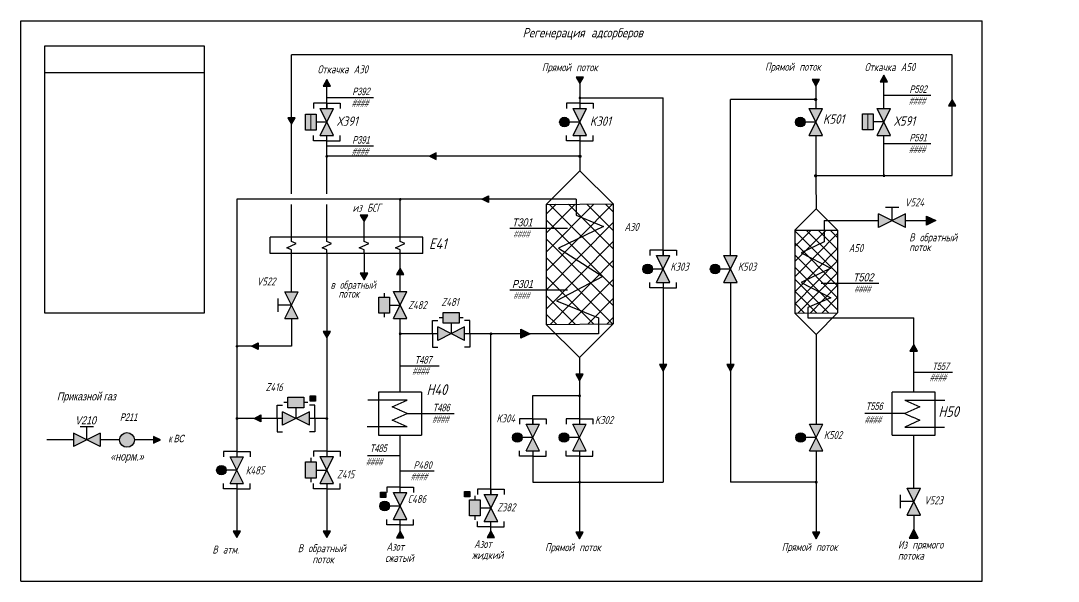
# Model space of a CAD drawing. Header units: millimetres. Extents: x 2381 to 4712, y 775 to 1681.
# Drawn here: x 3038.1 to 3427.2, y 1189.9 to 1399.9 of the extents above; entities that cross this region are included whole.
import ezdxf

# ---------------------------------------------------------------- set-up
doc = ezdxf.new("R2010")
doc.units = ezdxf.units.MM
for name, color, linetype in [('razm', 3, 'Continuous'), ('shtrih', 3, 'Continuous'), ('TONKIE', 5, 'Continuous')]:
    doc.layers.add(name, color=color, linetype=linetype)
doc.layers.add('неосн технол гел лин и арм', color=2, linetype='Continuous', lineweight=25)
doc.layers.add('температура', color=232, linetype='Continuous', lineweight=25)
doc.styles.add('razmer', font='txt.shx', dxfattribs={"width": 0.8, "oblique": 15})
doc.styles.get("Standard").update_dxf_attribs({"font": 'arial.ttf'})

msp = doc.modelspace()

# ---------------------------------------------------------------- hatches: boundary and pattern name
h = msp.add_hatch(color=253)
h.dxf.hatch_style = 1
h.paths.add_polyline_path([(3152.89, 1377.81), (3151.49, 1375.39), (3154.28, 1375.39)])
h = msp.add_hatch(color=253)
h.dxf.hatch_style = 1
h.paths.add_polyline_path([(3361.81, 1379.43), (3360.41, 1377.01), (3363.2, 1377.01)])
h = msp.add_hatch(color=256)
h.dxf.hatch_style = 1
h.paths.add_polyline_path([(3387.37, 1370.37), (3385.98, 1367.95), (3388.77, 1367.95)])
h = msp.add_hatch(color=256)
h.dxf.hatch_style = 1
h.paths.add_polyline_path([(3250.33, 1366.95), (3245.29, 1366.95), (3247.81, 1361.91)])
h.paths.add_polyline_path([(3245.29, 1356.87), (3250.33, 1356.87), (3247.81, 1361.91)])
h = msp.add_hatch(color=256)
h.dxf.hatch_style = 1
h.paths.add_polyline_path([(3338.76, 1366.95), (3333.72, 1366.95), (3336.24, 1361.91)])
h.paths.add_polyline_path([(3333.72, 1356.87), (3338.76, 1356.87), (3336.24, 1361.91)])
h = msp.add_hatch(color=256)
h.dxf.hatch_style = 1
h.paths.add_polyline_path([(3359.29, 1367), (3361.81, 1361.96), (3364.33, 1367)])
h.paths.add_polyline_path([(3359.29, 1356.92), (3364.33, 1356.92), (3361.81, 1361.96)])
h = msp.add_hatch(color=256)
h.dxf.hatch_style = 1
h.paths.add_polyline_path([(3139.67, 1361.1), (3141.06, 1363.52), (3138.27, 1363.52)])
h = msp.add_hatch(color=255)
h.dxf.hatch_style = 1
h.paths.add_polyline_path([(3355.81, 1364.96), (3353.81, 1364.96), (3353.81, 1360.96), (3353.81, 1358.96), (3355.81, 1358.96)])
h.paths.add_polyline_path([(3357.81, 1364.96), (3355.81, 1364.96), (3355.81, 1358.96), (3357.81, 1358.96)])
h.paths.add_polyline_path([(3146.89, 1364.91), (3144.89, 1364.91), (3144.89, 1360.91), (3144.89, 1358.91), (3146.89, 1358.91)])
h.paths.add_polyline_path([(3148.89, 1364.91), (3146.89, 1364.91), (3146.89, 1358.91), (3148.89, 1358.91)])
h = msp.add_hatch(color=255)
h.dxf.hatch_style = 1
h.paths.add_polyline_path([(3243.81, 1361.91, 1), (3240.2, 1361.91, 1)])
h = msp.add_hatch(color=255)
h.dxf.hatch_style = 1
h.paths.add_polyline_path([(3332.24, 1361.91, 1), (3328.63, 1361.91, 1)])
h = msp.add_hatch(color=256)
h.dxf.hatch_style = 1
h.paths.add_polyline_path([(3193.96, 1347.88), (3193.96, 1350.44), (3191.44, 1349.15)])
h = msp.add_hatch(color=256)
edge = h.paths.add_edge_path()
edge.add_arc((3152.91, 1349.09), 0.55, 0, 360)
h = msp.add_hatch(color=255)
h.dxf.hatch_style = 1
h.paths.add_polyline_path([(3637.27, 1335.53), (3631.27, 1335.53), (3631.27, 1331.53), (3635.27, 1331.53), (3637.27, 1331.53)])
h.paths.add_polyline_path([(3559.73, 1303.79), (3553.73, 1303.79), (3553.73, 1299.79), (3557.73, 1299.79), (3559.73, 1299.79)])
h.paths.add_polyline_path([(3202.51, 1290.62), (3196.51, 1290.62), (3196.51, 1286.62), (3200.51, 1286.62), (3202.51, 1286.62)])
h = msp.add_hatch(color=6)
h.dxf.hatch_style = 1
h.paths.add_polyline_path([(3166.85, 1324.61), (3168.25, 1327.02), (3165.45, 1327.02)])
h = msp.add_hatch(color=6)
h.dxf.hatch_style = 1
h.paths.add_polyline_path([(3377.79, 1326.71), (3377.79, 1323.26), (3381.24, 1324.99)])
h = msp.add_hatch(color=256)
h.dxf.hatch_style = 1
h.paths.add_polyline_path([(3304.3, 1306.85), (3306.82, 1311.89), (3301.78, 1311.89)])
h.paths.add_polyline_path([(3306.82, 1301.81), (3304.3, 1306.85), (3301.78, 1301.81)])
h = msp.add_hatch(color=255)
h.dxf.hatch_style = 1
h.paths.add_polyline_path([(3275, 1306.85, 1), (3271.4, 1306.85, 1)])
h = msp.add_hatch(color=255)
h.dxf.hatch_style = 1
h.paths.add_polyline_path([(3300.3, 1306.85, 1), (3296.7, 1306.85, 1)])
h = msp.add_hatch(color=6)
h.dxf.hatch_style = 1
h.paths.add_polyline_path([(3166.85, 1302.86), (3168.25, 1305.28), (3165.45, 1305.28)])
h = msp.add_hatch(color=256)
h.dxf.hatch_style = 1
h.paths.add_polyline_path([(3142.2, 1298.35), (3137.16, 1298.35), (3139.68, 1293.31)])
h.paths.add_polyline_path([(3139.68, 1293.31), (3137.16, 1288.27), (3142.2, 1288.27)])
h = msp.add_hatch(color=255)
h.dxf.hatch_style = 1
h.paths.add_polyline_path([(3176.39, 1296.34), (3172.39, 1296.34), (3172.39, 1290.34), (3176.39, 1290.34), (3176.39, 1294.34)])
h = msp.add_hatch(color=256)
h.dxf.hatch_style = 1
h.paths.add_polyline_path([(3177.87, 1298.38), (3180.39, 1293.34), (3182.91, 1298.38)])
h.paths.add_polyline_path([(3180.39, 1293.34), (3177.87, 1288.3), (3182.91, 1288.3)])
h = msp.add_hatch(color=256)
h.dxf.hatch_style = 1
h.paths.add_polyline_path([(3154.28, 1283.48), (3151.49, 1283.48), (3152.89, 1281.06)])
h = msp.add_hatch(color=1)
edge = h.paths.add_edge_path()
edge.add_arc((3119.21, 1277.88), 0.55, 0, 360)
h = msp.add_hatch(color=256)
h.dxf.hatch_style = 1
h.paths.add_polyline_path([(3127.12, 1279.21), (3124.6, 1277.94), (3127.12, 1276.66)])
h = msp.add_hatch(color=255)
h.dxf.hatch_style = 1
h.paths.add_polyline_path([(3144.34, 1258.88), (3138.34, 1258.88), (3138.34, 1254.88), (3142.34, 1254.88), (3144.34, 1254.88)])
h = msp.add_hatch(color=3)
h.dxf.hatch_style = 1
h.paths.add_polyline_path([(3146.69, 1259.31), (3146.69, 1257.31), (3148.69, 1257.31), (3148.69, 1259.31)])
h = msp.add_hatch(color=256)
h.dxf.hatch_style = 1
h.paths.add_polyline_path([(3136.3, 1248.36), (3141.34, 1250.88), (3136.3, 1253.4)])
h.paths.add_polyline_path([(3141.34, 1250.88), (3146.38, 1248.36), (3146.38, 1253.4)])
h = msp.add_hatch(color=1)
edge = h.paths.add_edge_path()
edge.add_arc((3119.21, 1250.82), 0.55, 0, 360)
h = msp.add_hatch(color=256)
h.dxf.hatch_style = 1
h.paths.add_polyline_path([(3128.19, 1252.16), (3125.67, 1250.88), (3128.19, 1249.6)])
h = msp.add_hatch(color=256)
edge = h.paths.add_edge_path()
edge.add_arc((3152.91, 1250.82), 0.55, 0, 360)
h = msp.add_hatch(color=7)
h.dxf.hatch_style = 1
h.paths.add_polyline_path([(3057.89, 1245.35), (3057.89, 1240.31), (3062.93, 1242.83)])
h.paths.add_polyline_path([(3067.97, 1240.31), (3067.97, 1245.35), (3062.93, 1242.83)])
h = msp.add_hatch(color=3)
h.dxf.hatch_style = 1
h.paths.add_polyline_path([(3075.21, 1242.83, 1), (3080.74, 1242.83, 1)])
h = msp.add_hatch(color=255)
h.dxf.hatch_style = 1
h.paths.add_polyline_path([(3226.13, 1243.74, 1), (3222.52, 1243.74, 1)])
h = msp.add_hatch(color=256)
h.dxf.hatch_style = 1
h.paths.add_polyline_path([(3230.13, 1243.74), (3232.65, 1248.78), (3227.61, 1248.78)])
h.paths.add_polyline_path([(3232.65, 1238.7), (3230.13, 1243.74), (3227.61, 1238.7)])
h = msp.add_hatch(color=255)
h.dxf.hatch_style = 1
h.paths.add_polyline_path([(3243.66, 1243.74, 1), (3240.05, 1243.74, 1)])
h = msp.add_hatch(color=256)
h.dxf.hatch_style = 1
h.paths.add_polyline_path([(3250.18, 1248.78), (3245.14, 1248.78), (3247.66, 1243.74)])
h.paths.add_polyline_path([(3245.14, 1238.7), (3250.18, 1238.7), (3247.66, 1243.74)])
h = msp.add_hatch(color=255)
h.dxf.hatch_style = 1
h.paths.add_polyline_path([(3332.39, 1243.74, 1), (3328.78, 1243.74, 1)])
h = msp.add_hatch(color=256)
h.dxf.hatch_style = 1
h.paths.add_polyline_path([(3338.91, 1248.78), (3333.87, 1248.78), (3336.39, 1243.74)])
h.paths.add_polyline_path([(3333.87, 1238.7), (3338.91, 1238.7), (3336.39, 1243.74)])
h = msp.add_hatch(color=7)
h.dxf.hatch_style = 1
h.paths.add_polyline_path([(3087.97, 1244.11), (3087.97, 1241.55), (3090.49, 1242.83)])
h = msp.add_hatch(color=255)
h.dxf.hatch_style = 1
h.paths.add_polyline_path([(3115.19, 1231.49, 1), (3111.58, 1231.49, 1)])
h = msp.add_hatch(color=255)
h.dxf.hatch_style = 1
h.paths.add_polyline_path([(3148.89, 1234.55), (3144.89, 1234.55), (3144.89, 1228.55), (3148.89, 1228.55), (3148.89, 1232.55)])
h = msp.add_hatch(color=256)
h.dxf.hatch_style = 1
h.paths.add_polyline_path([(3150.37, 1236.59), (3152.89, 1231.55), (3155.41, 1236.59)])
h.paths.add_polyline_path([(3155.41, 1226.51), (3152.89, 1231.55), (3150.37, 1226.51)])
h = msp.add_hatch(color=3)
h.dxf.hatch_style = 1
h.paths.add_polyline_path([(3173.08, 1223.25), (3173.08, 1221.25), (3175.08, 1221.25), (3175.08, 1223.25)])
h = msp.add_hatch(color=256)
h.dxf.hatch_style = 1
h.paths.add_polyline_path([(3206.54, 1223.53), (3204.54, 1223.53), (3204.54, 1221.53), (3206.54, 1221.53)])
h = msp.add_hatch(color=256)
h.dxf.hatch_style = 1
h.paths.add_polyline_path([(3211.93, 1222.37), (3214.45, 1217.33), (3216.97, 1222.37)])
h.paths.add_polyline_path([(3216.97, 1212.29), (3214.45, 1217.33), (3211.93, 1212.29)])
h = msp.add_hatch(color=255)
h.dxf.hatch_style = 1
h.paths.add_polyline_path([(3176.39, 1218.04, 1), (3172.79, 1218.04, 1)])
h = msp.add_hatch(color=256)
h.dxf.hatch_style = 1
h.paths.add_polyline_path([(3180.39, 1218.04), (3177.87, 1213), (3182.91, 1213)])
h = msp.add_hatch(color=255)
h.dxf.hatch_style = 1
h.paths.add_polyline_path([(3210.45, 1220.33), (3206.45, 1220.33), (3206.45, 1214.33), (3210.45, 1214.33), (3210.45, 1218.33)])
h = msp.add_hatch(color=256)
h.dxf.hatch_style = 1
h.paths.add_polyline_path([(3119.19, 1206.2), (3120.58, 1208.62), (3117.79, 1208.62)])
h = msp.add_hatch(color=6)
h.dxf.hatch_style = 1
h.paths.add_polyline_path([(3152.89, 1206.2), (3154.28, 1208.62), (3151.49, 1208.62)])
at = {"layer": 'shtrih'}
h = msp.add_hatch(color=256, dxfattribs=at)
h.dxf.hatch_style = 1
h.paths.add_polyline_path([(3155.41, 1366.95), (3150.37, 1366.95), (3152.89, 1361.91)])
h.paths.add_polyline_path([(3152.89, 1361.91), (3150.37, 1356.87), (3155.41, 1356.87)])
h = msp.add_hatch(color=256, dxfattribs=at)
h.dxf.hatch_style = 1
h.paths.add_polyline_path([(3281.52, 1311.89), (3276.48, 1311.89), (3279, 1306.85)])
h.paths.add_polyline_path([(3279, 1306.85), (3276.48, 1301.81), (3281.52, 1301.81)])
h = msp.add_hatch(color=256, dxfattribs=at)
h.dxf.hatch_style = 1
h.paths.add_polyline_path([(3194.47, 1285.14), (3194.47, 1280.1), (3199.51, 1282.62)])
h.paths.add_polyline_path([(3199.51, 1282.62), (3204.55, 1280.1), (3204.55, 1285.14)])
h = msp.add_hatch(color=256, dxfattribs=at)
h.dxf.hatch_style = 1
h.paths.add_polyline_path([(3121.71, 1236.53), (3116.67, 1236.53), (3119.19, 1231.49)])
h.paths.add_polyline_path([(3121.71, 1226.45), (3119.19, 1231.49), (3116.67, 1226.45)])
h = msp.add_hatch(color=256, dxfattribs=at)
h.dxf.hatch_style = 1
h.paths.add_polyline_path([(3177.87, 1223.08), (3180.39, 1218.04), (3182.91, 1223.08)])
at = {"layer": 'TONKIE'}
h = msp.add_hatch(color=256, dxfattribs=at)
h.dxf.hatch_style = 1
h.paths.add_polyline_path([(3247.81, 1376.32), (3249.2, 1378.74), (3246.41, 1378.74)])
h = msp.add_hatch(color=256, dxfattribs=at)
h.dxf.hatch_style = 1
h.paths.add_polyline_path([(3336.24, 1375.43), (3337.64, 1377.85), (3334.84, 1377.85)])
h = msp.add_hatch(color=256, dxfattribs=at)
edge = h.paths.add_edge_path()
edge.add_arc((3247.83, 1370.95), 0.55, 0, 360)
h = msp.add_hatch(color=256, dxfattribs=at)
edge = h.paths.add_edge_path()
edge.add_arc((3336.21, 1370.37), 0.659, -180, 180)
h = msp.add_hatch(color=256, dxfattribs=at)
edge = h.paths.add_edge_path()
edge.add_arc((3247.84, 1349.08), 0.659, 0, 360)
h = msp.add_hatch(color=256, dxfattribs=at)
edge = h.paths.add_edge_path()
edge.add_arc((3336.21, 1341.79), 0.659, 180, 540, ccw=False)
h = msp.add_hatch(color=7, dxfattribs=at)
edge = h.paths.add_edge_path()
edge.add_arc((3361.83, 1341.81), 0.55, 0, 360)
h = msp.add_hatch(color=256, dxfattribs=at)
h.dxf.hatch_style = 1
h.paths.add_polyline_path([(3280.4, 1271.02), (3277.6, 1271.02), (3279, 1268.6)])
h = msp.add_hatch(color=256, dxfattribs=at)
h.dxf.hatch_style = 1
h.paths.add_polyline_path([(3305.7, 1271.02), (3302.91, 1271.02), (3304.3, 1268.6)])
h = msp.add_hatch(color=256, dxfattribs=at)
h.dxf.hatch_style = 1
h.paths.add_polyline_path([(3249.06, 1267.44), (3246.26, 1267.44), (3247.66, 1265.02)])
h = msp.add_hatch(color=256, dxfattribs=at)
edge = h.paths.add_edge_path()
edge.add_arc((3247.68, 1259.34), 0.55, 0, 360)
h = msp.add_hatch(color=256, dxfattribs=at)
edge = h.paths.add_edge_path()
edge.add_arc((3247.68, 1226.98), 0.55, 0, 360)
h = msp.add_hatch(color=256, dxfattribs=at)
edge = h.paths.add_edge_path()
edge.add_arc((3336.41, 1226.98), 0.55, 0, 360)
h = msp.add_hatch(color=256, dxfattribs=at)
h.dxf.hatch_style = 1
h.paths.add_polyline_path([(3375.5, 1224.76), (3370.46, 1224.76), (3372.98, 1219.72)])
h.paths.add_polyline_path([(3370.46, 1214.68), (3375.5, 1214.68), (3372.98, 1219.72)])
h = msp.add_hatch(color=256, dxfattribs=at)
h.dxf.hatch_style = 1
h.paths.add_polyline_path([(3249.06, 1208.21), (3246.26, 1208.21), (3247.66, 1205.79)])
h = msp.add_hatch(color=256, dxfattribs=at)
h.dxf.hatch_style = 1
h.paths.add_polyline_path([(3336.39, 1205.79), (3337.78, 1208.21), (3334.99, 1208.21)])
h = msp.add_hatch(color=256, dxfattribs=at)
h.dxf.hatch_style = 1
h.paths.add_polyline_path([(3372.98, 1209.44), (3371.25, 1205.99), (3374.7, 1205.99)])
at = {"layer": 'неосн технол гел лин и арм'}
h = msp.add_hatch(color=256, dxfattribs=at)
h.dxf.hatch_style = 1
h.paths.add_polyline_path([(3181.79, 1206.16), (3180.39, 1208.58), (3179, 1206.16)])
h = msp.add_hatch(color=256, dxfattribs=at)
h.dxf.hatch_style = 1
h.paths.add_polyline_path([(3214.45, 1208.73), (3213.05, 1206.31), (3215.84, 1206.31)])
at = {"layer": 'температура'}
h = msp.add_hatch(color=1, dxfattribs=at)
edge = h.paths.add_edge_path()
edge.add_arc((3180.42, 1332.96), 0.55, 0, 360)
h = msp.add_hatch(color=1, dxfattribs=at)
h.dxf.hatch_style = 1
h.paths.add_polyline_path([(3213.49, 1334.3), (3210.97, 1333.03), (3213.49, 1331.75)])
h = msp.add_hatch(color=1, dxfattribs=at)
h.dxf.hatch_style = 1
h.paths.add_polyline_path([(3369.91, 1327.51), (3364.87, 1324.99), (3369.91, 1322.47)])
h.paths.add_polyline_path([(3364.87, 1324.99), (3359.83, 1327.51), (3359.83, 1322.47)])
h = msp.add_hatch(color=1, dxfattribs=at)
h.dxf.hatch_style = 1
h.paths.add_polyline_path([(3180.39, 1307.18), (3179, 1304.76), (3181.79, 1304.76)])
h = msp.add_hatch(color=1, dxfattribs=at)
h.dxf.hatch_style = 1
h.paths.add_polyline_path([(3225.66, 1284.35), (3225.66, 1280.9), (3229.11, 1282.62)])
h = msp.add_hatch(color=1, dxfattribs=at)
edge = h.paths.add_edge_path()
edge.add_arc((3180.42, 1282.56), 0.55, 0, 360)
h = msp.add_hatch(color=1, dxfattribs=at)
edge = h.paths.add_edge_path()
edge.add_arc((3214.47, 1282.56), 0.55, 0, 360)
h = msp.add_hatch(color=1, dxfattribs=at)
h.dxf.hatch_style = 1
h.paths.add_polyline_path([(3372.98, 1278.53), (3371.58, 1276.11), (3374.38, 1276.11)])

# ---------------------------------------------------------------- linework, layer by layer
for p, q in [((3038.13, 1399.87), (3398.64, 1399.87)), ((3038.13, 1189.87), (3038.13, 1399.87)), ((3398.64, 1189.87), (3398.64, 1399.87)), ((3107.05, 1390.39), (3047.05, 1390.39)), ((3047.05, 1390.39), (3047.05, 1290.39)), ((3107.05, 1290.39), (3107.05, 1390.39)), ((3139.67, 1335.03), (3139.66, 1387.16)), ((3387.37, 1387.16), (3139.66, 1387.16)), ((3387.37, 1370.37), (3387.37, 1387.16)), ((3107.05, 1380.39), (3047.05, 1380.39)), ((3152.89, 1368.95), (3147.89, 1368.95)), ((3147.89, 1368.95), (3147.89, 1366.95)), ((3150.37, 1356.87), (3155.41, 1366.95)), ((3150.37, 1366.95), (3155.41, 1366.95)), ((3155.41, 1356.87), (3150.37, 1366.95)), ((3152.89, 1368.95), (3157.89, 1368.95)), ((3152.89, 1368.95), (3152.89, 1366.95)), ((3157.89, 1368.95), (3157.89, 1366.95)), ((3247.81, 1368.95), (3242.81, 1368.95)), ((3242.81, 1368.95), (3242.81, 1366.95)), ((3245.29, 1356.87), (3250.33, 1366.95)), ((3245.29, 1366.95), (3250.33, 1366.95)), ((3250.33, 1356.87), (3245.29, 1366.95)), ((3247.81, 1368.95), (3252.81, 1368.95)), ((3247.81, 1368.95), (3247.81, 1366.95)), ((3252.81, 1368.95), (3252.81, 1366.95)), ((3338.76, 1356.87), (3333.72, 1366.95)), ((3333.72, 1356.87), (3338.76, 1366.95)), ((3333.72, 1366.95), (3338.76, 1366.95)), ((3359.29, 1356.92), (3364.33, 1367)), ((3359.29, 1367), (3364.33, 1367)), ((3364.33, 1356.92), (3359.29, 1367)), ((3387.37, 1341.87), (3387.37, 1367.95)), ((3144.89, 1364.91), (3148.89, 1364.91)), ((3144.89, 1360.91), (3144.89, 1364.91)), ((3148.89, 1364.91), (3148.89, 1358.91)), ((3152.89, 1361.91), (3148.89, 1361.91)), ((3247.81, 1361.91), (3243.81, 1361.91)), ((3336.24, 1361.91), (3332.24, 1361.91)), ((3353.81, 1364.96), (3357.81, 1364.96)), ((3353.81, 1360.96), (3353.81, 1364.96)), ((3357.81, 1364.96), (3357.81, 1358.96)), ((3361.81, 1361.96), (3357.81, 1361.96)), ((3144.89, 1358.91), (3144.89, 1360.91)), ((3148.89, 1358.91), (3144.89, 1358.91)), ((3353.81, 1358.96), (3353.81, 1360.96)), ((3357.81, 1358.96), (3353.81, 1358.96)), ((3147.89, 1354.87), (3147.89, 1356.87)), ((3152.89, 1354.87), (3147.89, 1354.87)), ((3150.37, 1356.87), (3155.41, 1356.87)), ((3152.89, 1349.15), (3152.89, 1356.87)), ((3152.89, 1354.87), (3157.89, 1354.87)), ((3157.89, 1354.87), (3157.89, 1356.87)), ((3242.81, 1354.87), (3242.81, 1356.87)), ((3247.81, 1354.87), (3242.81, 1354.87)), ((3245.29, 1356.87), (3250.33, 1356.87)), ((3247.81, 1354.87), (3252.81, 1354.87)), ((3252.81, 1354.87), (3252.81, 1356.87)), ((3333.72, 1356.87), (3338.76, 1356.87)), ((3359.29, 1356.92), (3364.33, 1356.92)), ((3193.96, 1350.44), (3191.44, 1349.15)), ((3193.96, 1347.88), (3193.96, 1350.44)), ((3247.81, 1349.15), (3152.89, 1349.15)), ((3152.89, 1335.03), (3152.89, 1349.15)), ((3191.44, 1349.15), (3193.96, 1347.88)), ((3235.2, 1331.08), (3247.81, 1343.69)), ((3260.26, 1331.23), (3247.81, 1343.69)), ((3361.81, 1341.87), (3387.37, 1341.87)), ((3139.68, 1318.78), (3139.67, 1331.03)), ((3152.89, 1318.78), (3152.89, 1331.03)), ((3235.2, 1306.03), (3260.11, 1331.23)), ((3235.2, 1331.08), (3260.26, 1331.23)), ((3235.2, 1313.14), (3253.04, 1331.19)), ((3235.2, 1320.26), (3245.97, 1331.15)), ((3235.2, 1327.37), (3238.9, 1331.1)), ((3235.2, 1331.08), (3235.2, 1286.12)), ((3236.46, 1331.09), (3260.26, 1307.29)), ((3243.49, 1331.13), (3260.26, 1314.36)), ((3250.43, 1331.17), (3260.26, 1321.34)), ((3257.38, 1331.21), (3260.26, 1328.33)), ((3260.26, 1331.23), (3260.26, 1286.27)), ((3328.42, 1321.46), (3336.39, 1329.43)), ((3336.39, 1329.43), (3344.45, 1321.46)), ((3235.2, 1325.28), (3260.26, 1300.22)), ((3235.2, 1298.92), (3260.26, 1324.27)), ((3221.5, 1322.13), (3243.11, 1322.13)), ((3328.42, 1321.46), (3328.42, 1290.33)), ((3328.42, 1321.46), (3344.45, 1321.46)), ((3328.42, 1315.33), (3334.47, 1321.46)), ((3328.42, 1309.64), (3340.09, 1321.46)), ((3328.42, 1321.16), (3344.45, 1305.12)), ((3328.42, 1303.95), (3344.45, 1320.18)), ((3332.64, 1321.46), (3344.45, 1309.64)), ((3337.16, 1321.46), (3344.45, 1314.17)), ((3341.69, 1321.46), (3344.45, 1318.7)), ((3344.45, 1321.46), (3344.45, 1290.42)), ((3188.89, 1318.78), (3131.7, 1318.78)), ((3131.7, 1312.62), (3131.7, 1318.78)), ((3137.92, 1314.83), (3141.47, 1316.4)), ((3139.68, 1317.19), (3139.68, 1318.78)), ((3141.47, 1316.4), (3139.68, 1317.19)), ((3151.13, 1314.83), (3154.67, 1316.4)), ((3152.89, 1317.19), (3152.89, 1318.78)), ((3154.67, 1316.4), (3152.89, 1317.19)), ((3188.89, 1312.62), (3188.89, 1318.78)), ((3235.2, 1318.21), (3260.26, 1293.15)), ((3235.2, 1318.21), (3260.26, 1293.15)), ((3235.2, 1291.8), (3260.26, 1317.16)), ((3328.42, 1316.63), (3344.45, 1300.59)), ((3188.89, 1312.62), (3131.7, 1312.62)), ((3139.68, 1314.06), (3137.92, 1314.83)), ((3139.68, 1312.62), (3139.68, 1314.06)), ((3139.68, 1298.35), (3139.68, 1312.62)), ((3152.89, 1314.06), (3151.13, 1314.83)), ((3152.89, 1312.62), (3152.89, 1314.06)), ((3152.89, 1312.62), (3152.89, 1236.59)), ((3235.2, 1311.14), (3260.07, 1286.27)), ((3279, 1313.89), (3274, 1313.89)), ((3274, 1313.89), (3274, 1311.89)), ((3276.48, 1311.89), (3281.52, 1311.89)), ((3281.52, 1301.81), (3276.48, 1311.89)), ((3276.48, 1301.81), (3281.52, 1311.89)), ((3279, 1313.89), (3284, 1313.89)), ((3279, 1313.89), (3279, 1311.89)), ((3284, 1313.89), (3284, 1311.89)), ((3306.82, 1301.81), (3301.78, 1311.89)), ((3301.78, 1301.81), (3306.82, 1311.89)), ((3301.78, 1311.89), (3306.82, 1311.89)), ((3328.42, 1298.26), (3344.45, 1314.49)), ((3328.42, 1312.11), (3344.45, 1296.07)), ((3236.62, 1286.13), (3260.26, 1310.05)), ((3328.42, 1293.71), (3344.45, 1309.94)), ((3328.42, 1307.58), (3344.37, 1291.62)), ((3235.2, 1304.06), (3253.04, 1286.22)), ((3279, 1306.85), (3275, 1306.85)), ((3304.3, 1306.85), (3300.3, 1306.85)), ((3329.58, 1290.34), (3344.45, 1305.39)), ((3243.69, 1286.17), (3260.26, 1302.93)), ((3274, 1299.81), (3274, 1301.81)), ((3279, 1299.81), (3274, 1299.81)), ((3276.48, 1301.81), (3281.52, 1301.81)), ((3279, 1299.81), (3284, 1299.81)), ((3284, 1299.81), (3284, 1301.81)), ((3301.78, 1301.81), (3306.82, 1301.81)), ((3328.42, 1303.06), (3341.07, 1290.4)), ((3334.1, 1290.36), (3344.45, 1300.83)), ((3338.32, 1301.56), (3359.93, 1301.56)), ((3134.68, 1290.81), (3134.68, 1295.81)), ((3142.2, 1288.27), (3137.16, 1298.35)), ((3137.16, 1288.27), (3142.2, 1298.35)), ((3137.16, 1298.35), (3142.2, 1298.35)), ((3172.39, 1290.34), (3172.39, 1296.34)), ((3172.39, 1296.34), (3176.39, 1296.34)), ((3176.39, 1296.34), (3176.39, 1294.34)), ((3177.87, 1288.3), (3182.91, 1298.38)), ((3182.91, 1288.3), (3177.87, 1298.38)), ((3177.87, 1298.38), (3182.91, 1298.38)), ((3221.5, 1299.04), (3243.11, 1299.04)), ((3235.2, 1296.99), (3246.01, 1286.18)), ((3250.76, 1286.21), (3260.26, 1295.82)), ((3328.42, 1298.53), (3336.57, 1290.38)), ((3338.63, 1290.39), (3344.45, 1296.28)), ((3139.68, 1293.31), (3134.68, 1293.31)), ((3176.39, 1294.34), (3176.39, 1290.34)), ((3176.39, 1293.34), (3180.39, 1293.34)), ((3328.42, 1294), (3332.07, 1290.35)), ((3047.05, 1290.39), (3107.05, 1290.39)), ((3137.16, 1288.27), (3142.2, 1288.27)), ((3139.68, 1288.27), (3139.68, 1277.94)), ((3176.39, 1290.34), (3172.39, 1290.34)), ((3177.87, 1288.3), (3182.91, 1288.3)), ((3196.51, 1286.62), (3196.51, 1290.62)), ((3196.51, 1290.62), (3202.51, 1290.62)), ((3202.51, 1290.62), (3202.51, 1286.62)), ((3235.2, 1289.92), (3238.99, 1286.14)), ((3257.84, 1286.25), (3260.26, 1288.71)), ((3328.42, 1290.33), (3344.45, 1290.42)), ((3328.42, 1290.33), (3336.39, 1282.36)), ((3344.45, 1290.42), (3336.39, 1282.36)), ((3192.47, 1282.62), (3192.47, 1287.62)), ((3192.47, 1287.62), (3194.47, 1287.62)), ((3204.55, 1280.1), (3194.47, 1285.14)), ((3194.47, 1280.1), (3194.47, 1285.14)), ((3204.55, 1285.14), (3194.47, 1280.1)), ((3200.51, 1286.62), (3196.51, 1286.62)), ((3199.51, 1286.62), (3199.51, 1282.62)), ((3202.51, 1286.62), (3200.51, 1286.62)), ((3206.55, 1287.62), (3204.55, 1287.62)), ((3204.55, 1280.1), (3204.55, 1285.14)), ((3206.55, 1282.62), (3206.55, 1287.62)), ((3235.2, 1286.12), (3260.26, 1286.27)), ((3235.2, 1286.12), (3247.66, 1273.66)), ((3260.26, 1286.27), (3247.66, 1273.66)), ((3192.47, 1282.62), (3192.47, 1277.62)), ((3206.55, 1282.62), (3204.55, 1282.62)), ((3206.55, 1282.62), (3206.55, 1277.62)), ((3139.68, 1277.94), (3119.19, 1277.94)), ((3124.6, 1277.94), (3127.12, 1279.21)), ((3127.12, 1276.66), (3124.6, 1277.94)), ((3127.12, 1279.21), (3127.12, 1276.66)), ((3192.47, 1277.62), (3194.47, 1277.62)), ((3206.55, 1277.62), (3204.55, 1277.62)), ((3180.39, 1270.58), (3194.98, 1270.58)), ((3372.98, 1268.18), (3387.56, 1268.18)), ((3188.45, 1260.74), (3172.34, 1260.74)), ((3172.34, 1260.74), (3172.34, 1244.62)), ((3188.45, 1260.74), (3188.45, 1244.62)), ((3381.03, 1260.74), (3364.92, 1260.74)), ((3364.92, 1244.62), (3364.92, 1260.74)), ((3381.03, 1244.62), (3381.03, 1260.74)), ((3138.34, 1254.88), (3138.34, 1258.88)), ((3138.34, 1258.88), (3144.34, 1258.88)), ((3144.34, 1258.88), (3144.34, 1254.88)), ((3146.69, 1257.31), (3146.69, 1259.31)), ((3146.69, 1259.31), (3148.69, 1259.31)), ((3148.69, 1257.31), (3146.69, 1257.31)), ((3148.69, 1259.31), (3148.69, 1257.31)), ((3134.3, 1250.88), (3134.3, 1255.88)), ((3134.3, 1255.88), (3136.3, 1255.88)), ((3136.3, 1248.36), (3136.3, 1253.4)), ((3146.38, 1253.4), (3136.3, 1248.36)), ((3146.38, 1248.36), (3136.3, 1253.4)), ((3142.34, 1254.88), (3138.34, 1254.88)), ((3141.34, 1254.88), (3141.34, 1250.88)), ((3144.34, 1254.88), (3142.34, 1254.88)), ((3148.38, 1255.88), (3146.38, 1255.88)), ((3146.38, 1248.36), (3146.38, 1253.4)), ((3148.38, 1250.88), (3148.38, 1255.88)), ((3183.06, 1252.72), (3200.6, 1252.72)), ((3136.3, 1250.88), (3119.19, 1250.88)), ((3125.67, 1250.88), (3128.19, 1252.16)), ((3128.19, 1249.6), (3125.67, 1250.88)), ((3128.19, 1252.16), (3128.19, 1249.6)), ((3134.3, 1250.88), (3134.3, 1245.88)), ((3152.89, 1250.88), (3146.38, 1250.88)), ((3148.38, 1250.88), (3146.38, 1250.88)), ((3148.38, 1250.88), (3148.38, 1245.88)), ((3230.13, 1250.78), (3225.13, 1250.78)), ((3225.13, 1250.78), (3225.13, 1248.78)), ((3230.13, 1250.78), (3235.13, 1250.78)), ((3230.13, 1250.78), (3230.13, 1248.78)), ((3235.13, 1250.78), (3235.13, 1248.78)), ((3247.66, 1250.78), (3242.66, 1250.78)), ((3242.66, 1250.78), (3242.66, 1248.78)), ((3247.66, 1250.78), (3252.66, 1250.78)), ((3247.66, 1250.78), (3247.66, 1248.78)), ((3252.66, 1250.78), (3252.66, 1248.78)), ((3369.62, 1252.67), (3354.6, 1252.67)), ((3134.3, 1245.88), (3136.3, 1245.88)), ((3148.38, 1245.88), (3146.38, 1245.88)), ((3227.61, 1248.78), (3232.65, 1248.78)), ((3232.65, 1238.7), (3227.61, 1248.78)), ((3227.61, 1238.7), (3232.65, 1248.78)), ((3250.18, 1238.7), (3245.14, 1248.78)), ((3245.14, 1238.7), (3250.18, 1248.78)), ((3245.14, 1248.78), (3250.18, 1248.78)), ((3333.87, 1238.7), (3338.91, 1248.78)), ((3338.91, 1238.7), (3333.87, 1248.78)), ((3333.87, 1248.78), (3338.91, 1248.78)), ((3172.34, 1244.62), (3188.45, 1244.62)), ((3230.13, 1243.74), (3226.13, 1243.74)), ((3247.66, 1243.74), (3243.66, 1243.74)), ((3336.39, 1243.74), (3332.39, 1243.74)), ((3364.92, 1244.62), (3381.03, 1244.62)), ((3119.19, 1238.53), (3114.19, 1238.53)), ((3114.19, 1238.53), (3114.19, 1236.53)), ((3119.19, 1238.53), (3124.19, 1238.53)), ((3119.19, 1238.53), (3119.19, 1236.53)), ((3124.19, 1238.53), (3124.19, 1236.53)), ((3152.89, 1238.59), (3147.89, 1238.59)), ((3147.89, 1238.59), (3147.89, 1236.59)), ((3152.89, 1238.59), (3157.89, 1238.59)), ((3152.89, 1238.59), (3152.89, 1236.59)), ((3157.89, 1238.59), (3157.89, 1236.59)), ((3225.13, 1236.7), (3225.13, 1238.7)), ((3227.61, 1238.7), (3232.65, 1238.7)), ((3235.13, 1236.7), (3235.13, 1238.7)), ((3242.66, 1236.7), (3242.66, 1238.7)), ((3245.14, 1238.7), (3250.18, 1238.7)), ((3252.66, 1236.7), (3252.66, 1238.7)), ((3333.87, 1238.7), (3338.91, 1238.7)), ((3121.71, 1226.45), (3116.67, 1236.53)), ((3116.67, 1226.45), (3121.71, 1236.53)), ((3116.67, 1236.53), (3121.71, 1236.53)), ((3144.89, 1228.55), (3144.89, 1234.55)), ((3144.89, 1234.55), (3148.89, 1234.55)), ((3148.89, 1234.55), (3148.89, 1232.55)), ((3150.37, 1226.51), (3155.41, 1236.59)), ((3155.41, 1226.51), (3150.37, 1236.59)), ((3150.37, 1236.59), (3155.41, 1236.59)), ((3180.39, 1236.83), (3168.21, 1236.83)), ((3230.13, 1236.7), (3225.13, 1236.7)), ((3230.13, 1236.7), (3235.13, 1236.7)), ((3247.66, 1236.7), (3242.66, 1236.7)), ((3247.66, 1236.7), (3252.66, 1236.7)), ((3119.19, 1231.49), (3115.19, 1231.49)), ((3148.89, 1232.55), (3148.89, 1228.55)), ((3148.89, 1231.55), (3152.89, 1231.55)), ((3180.39, 1231.2), (3193.18, 1231.2)), ((3114.19, 1224.45), (3114.19, 1226.45)), ((3116.67, 1226.45), (3121.71, 1226.45)), ((3119.19, 1226.45), (3119.19, 1208.62)), ((3124.19, 1224.45), (3124.19, 1226.45)), ((3148.89, 1228.55), (3144.89, 1228.55)), ((3147.89, 1224.51), (3147.89, 1226.51)), ((3150.37, 1226.51), (3155.41, 1226.51)), ((3157.89, 1224.51), (3157.89, 1226.51)), ((3119.19, 1224.45), (3114.19, 1224.45)), ((3119.19, 1224.45), (3124.19, 1224.45)), ((3152.89, 1224.51), (3147.89, 1224.51)), ((3152.89, 1224.51), (3157.89, 1224.51)), ((3173.08, 1221.25), (3173.08, 1223.25)), ((3173.08, 1223.25), (3175.08, 1223.25)), ((3175.08, 1223.25), (3175.08, 1221.25)), ((3180.39, 1225.08), (3175.39, 1225.08)), ((3175.39, 1225.08), (3175.39, 1223.08)), ((3182.91, 1213), (3177.87, 1223.08)), ((3177.87, 1213), (3182.91, 1223.08)), ((3177.87, 1223.08), (3182.91, 1223.08)), ((3180.39, 1225.08), (3185.39, 1225.08)), ((3185.39, 1225.08), (3185.39, 1223.08)), ((3204.54, 1221.53), (3204.54, 1223.53)), ((3204.54, 1223.53), (3206.54, 1223.53)), ((3206.54, 1223.53), (3206.54, 1221.53)), ((3214.45, 1224.37), (3209.45, 1224.37)), ((3209.45, 1224.37), (3209.45, 1222.37)), ((3211.93, 1212.29), (3216.97, 1222.37)), ((3216.97, 1212.29), (3211.93, 1222.37)), ((3211.93, 1222.37), (3216.97, 1222.37)), ((3214.45, 1224.37), (3219.45, 1224.37)), ((3214.45, 1224.37), (3214.45, 1222.37)), ((3219.45, 1224.37), (3219.45, 1222.37)), ((3175.08, 1221.25), (3173.08, 1221.25)), ((3180.39, 1218.04), (3176.39, 1218.04)), ((3180.39, 1218.04), (3180.39, 1218.04)), ((3206.54, 1221.53), (3204.54, 1221.53)), ((3206.45, 1214.33), (3206.45, 1220.33)), ((3206.45, 1220.33), (3210.45, 1220.33)), ((3210.45, 1220.33), (3210.45, 1218.33)), ((3210.45, 1218.33), (3210.45, 1214.33)), ((3210.45, 1214.33), (3206.45, 1214.33)), ((3210.45, 1217.33), (3214.45, 1217.33)), ((3175.39, 1211), (3175.39, 1213)), ((3180.39, 1211), (3175.39, 1211)), ((3177.87, 1213), (3182.91, 1213)), ((3180.39, 1211), (3185.39, 1211)), ((3185.39, 1211), (3185.39, 1213)), ((3209.45, 1210.29), (3209.45, 1212.29)), ((3214.45, 1210.29), (3209.45, 1210.29)), ((3211.93, 1212.29), (3216.97, 1212.29)), ((3214.45, 1210.29), (3219.45, 1210.29)), ((3219.45, 1210.29), (3219.45, 1212.29)), ((3038.13, 1189.87), (3398.64, 1189.87))]:
    msp.add_line(p, q)
at = {"color": 253}
for p, q in [((3152.89, 1366.95), (3152.89, 1375.39)), ((3361.81, 1367), (3361.81, 1377.01))]:
    msp.add_line(p, q, dxfattribs=at)
at = {"color": 1}
for p, q in [((3152.89, 1371.17), (3170.42, 1371.17)), ((3361.81, 1372.01), (3379.34, 1372.01)), ((3152.89, 1353.01), (3170.42, 1353.01)), ((3361.81, 1353.85), (3379.34, 1353.85)), ((3119.19, 1333.03), (3119.19, 1236.53)), ((3155.88, 1333.03), (3119.19, 1333.03)), ((3180.39, 1333.03), (3155.88, 1333.03))]:
    msp.add_line(p, q, dxfattribs=at)
at = {"color": 7, "lineweight": 18}
for p, q in [((3146.89, 1358.91), (3146.89, 1364.91)), ((3355.81, 1358.96), (3355.81, 1364.96))]:
    msp.add_line(p, q, dxfattribs=at)
at = {"color": 6}
for p, q in [((3377.79, 1323.26), (3377.79, 1326.71)), ((3377.79, 1326.71), (3381.24, 1324.99)), ((3166.85, 1318.78), (3166.85, 1324.61)), ((3369.91, 1324.99), (3377.79, 1324.99)), ((3381.24, 1324.99), (3377.79, 1323.26)), ((3165.09, 1314.83), (3168.64, 1316.4)), ((3166.85, 1317.19), (3166.85, 1318.78)), ((3168.64, 1316.4), (3166.85, 1317.19)), ((3166.85, 1314.06), (3165.09, 1314.83)), ((3166.85, 1312.62), (3166.85, 1314.06)), ((3166.85, 1312.62), (3166.85, 1305.28)), ((3152.89, 1226.51), (3152.89, 1208.62))]:
    msp.add_line(p, q, dxfattribs=at)
at = {"color": 255, "lineweight": 30}
for p, q in [((3174.39, 1297.84), (3174.39, 1296.34)), ((3174.39, 1290.34), (3174.39, 1288.84)), ((3146.89, 1236.05), (3146.89, 1234.55)), ((3146.89, 1228.55), (3146.89, 1227.05)), ((3208.45, 1221.83), (3208.45, 1220.33)), ((3208.45, 1214.33), (3208.45, 1212.83))]:
    msp.add_line(p, q, dxfattribs=at)
at = {"color": 253, "lineweight": 30}
for p, q in [((3196.51, 1288.62), (3195.01, 1288.62)), ((3204.01, 1288.62), (3202.51, 1288.62)), ((3138.34, 1256.88), (3136.84, 1256.88)), ((3145.84, 1256.88), (3144.34, 1256.88))]:
    msp.add_line(p, q, dxfattribs=at)
at = {"color": 7}
for p, q in [((3067.97, 1240.31), (3057.89, 1245.35)), ((3067.97, 1245.35), (3057.89, 1240.31)), ((3057.89, 1245.35), (3057.89, 1240.31)), ((3067.97, 1245.35), (3067.97, 1240.31)), ((3057.89, 1242.83), (3047.89, 1242.83)), ((3075.21, 1242.83), (3067.97, 1242.83)), ((3087.97, 1242.83), (3080.74, 1242.83)), ((3087.97, 1244.11), (3087.97, 1241.55)), ((3090.49, 1242.83), (3087.97, 1244.11)), ((3087.97, 1241.55), (3090.49, 1242.83))]:
    msp.add_line(p, q, dxfattribs=at)
at = {"color": 253}
for points in [[(3152.89, 1377.81), (3151.49, 1375.39), (3154.28, 1375.39)], [(3361.81, 1379.43), (3360.41, 1377.01), (3363.2, 1377.01)]]:
    msp.add_lwpolyline(points, close=True, dxfattribs=at)
for points in [[(3387.37, 1370.37), (3385.98, 1367.95), (3388.77, 1367.95)], [(3139.67, 1361.1), (3141.06, 1363.52), (3138.27, 1363.52)], [(3152.89, 1281.06), (3154.28, 1283.48), (3151.49, 1283.48)], [(3119.19, 1206.2), (3120.58, 1208.62), (3117.79, 1208.62)]]:
    msp.add_lwpolyline(points, close=True)
at = {"color": 6}
for points in [[(3166.85, 1324.61), (3168.25, 1327.02), (3165.45, 1327.02)], [(3166.85, 1302.86), (3168.25, 1305.28), (3165.45, 1305.28)], [(3152.89, 1206.2), (3154.28, 1208.62), (3151.49, 1208.62)]]:
    msp.add_lwpolyline(points, close=True, dxfattribs=at)
for centre in [(3242, 1361.91), (3330.44, 1361.91), (3273.2, 1306.85), (3298.5, 1306.85), (3224.33, 1243.74), (3241.86, 1243.74), (3330.58, 1243.74), (3113.39, 1231.49), (3174.59, 1218.04)]:
    msp.add_circle(centre, 1.8)
at = {"color": 1}
msp.add_circle((3077.97, 1242.83), 2.77, dxfattribs=at)
at = {"layer": 'razm', "color": 0}
msp.add_line((3235.2, 1286.97), (3235.2, 1286.65), dxfattribs=at)
at = {"layer": 'TONKIE'}
for p, q in [((3247.81, 1376.32), (3247.81, 1366.95)), ((3336.24, 1375.43), (3336.24, 1366.95)), ((3247.81, 1371.02), (3279, 1371.02)), ((3279, 1311.89), (3279, 1371.02)), ((3304.3, 1311.89), (3304.3, 1370.35)), ((3336.24, 1370.35), (3304.3, 1370.35)), ((3247.81, 1356.87), (3247.81, 1343.69)), ((3336.24, 1356.87), (3336.24, 1339.3)), ((3336.24, 1340.05), (3336.37, 1329.41)), ((3279, 1301.81), (3279, 1227.05)), ((3304.3, 1301.81), (3304.3, 1227.05)), ((3336.39, 1282.36), (3336.39, 1248.78)), ((3247.66, 1273.66), (3247.66, 1248.78)), ((3230.13, 1248.78), (3230.13, 1259.41)), ((3230.13, 1259.41), (3247.66, 1259.41)), ((3247.66, 1252.26), (3247.66, 1248.78)), ((3372.98, 1224.76), (3372.98, 1244.62)), ((3230.13, 1238.7), (3230.13, 1227.05)), ((3247.66, 1238.7), (3247.66, 1208.21)), ((3336.39, 1238.7), (3336.39, 1208.21)), ((3230.13, 1227.05), (3247.66, 1227.05)), ((3247.66, 1227.05), (3279, 1227.05)), ((3336.39, 1227.05), (3304.3, 1227.05)), ((3367.98, 1217.22), (3367.98, 1222.22)), ((3375.5, 1214.68), (3370.46, 1224.76)), ((3370.46, 1214.68), (3375.5, 1224.76)), ((3370.46, 1224.76), (3375.5, 1224.76)), ((3372.98, 1219.72), (3367.98, 1219.72)), ((3370.46, 1214.68), (3375.5, 1214.68)), ((3372.98, 1214.68), (3372.98, 1209.44)), ((3372.98, 1209.44), (3371.25, 1205.99)), ((3374.7, 1205.99), (3372.98, 1209.44)), ((3371.25, 1205.99), (3374.7, 1205.99))]:
    msp.add_line(p, q, dxfattribs=at)
at = {"layer": 'TONKIE', "color": 7}
for p, q in [((3361.81, 1341.87), (3361.81, 1356.92)), ((3336.24, 1341.87), (3361.81, 1341.87))]:
    msp.add_line(p, q, dxfattribs=at)
at = {"layer": 'TONKIE'}
for points in [[(3247.81, 1376.32), (3249.2, 1378.74), (3246.41, 1378.74)], [(3336.24, 1375.43), (3337.64, 1377.85), (3334.84, 1377.85)], [(3279, 1268.6), (3280.4, 1271.02), (3277.6, 1271.02)], [(3304.3, 1268.6), (3305.7, 1271.02), (3302.91, 1271.02)], [(3247.66, 1265.02), (3249.06, 1267.44), (3246.26, 1267.44)], [(3247.66, 1205.79), (3249.06, 1208.21), (3246.26, 1208.21)], [(3336.39, 1205.79), (3337.78, 1208.21), (3334.99, 1208.21)]]:
    msp.add_lwpolyline(points, close=True, dxfattribs=at)
at = {"layer": 'неосн технол гел лин и арм', "color": 7}
for p, q in [((3214.45, 1222.37), (3214.45, 1282.62)), ((3060.43, 1247.83), (3065.43, 1247.83)), ((3062.93, 1242.83), (3062.93, 1247.83))]:
    msp.add_line(p, q, dxfattribs=at)
at = {"layer": 'неосн технол гел лин и арм'}
for p, q in [((3180.39, 1223.08), (3180.39, 1244.62)), ((3180.39, 1206.65), (3180.39, 1213)), ((3214.45, 1208.73), (3214.45, 1212.29))]:
    msp.add_line(p, q, dxfattribs=at)
for points in [[(3180.39, 1208.58), (3179, 1206.16), (3181.79, 1206.16)], [(3214.45, 1208.73), (3213.05, 1206.31), (3215.84, 1206.31)]]:
    msp.add_lwpolyline(points, close=True, dxfattribs=at)
at = {"layer": 'температура', "color": 1}
for p, q in [((3246.41, 1333.03), (3180.39, 1333.03)), ((3180.39, 1318.78), (3180.39, 1333.03)), ((3210.97, 1333.03), (3213.49, 1334.3)), ((3213.49, 1331.75), (3210.97, 1333.03)), ((3213.49, 1334.3), (3213.49, 1331.75)), ((3246.41, 1333.03), (3246.41, 1327.09)), ((3246.41, 1327.09), (3256.63, 1322.73)), ((3359.83, 1322.47), (3359.83, 1327.51)), ((3369.91, 1322.47), (3359.83, 1327.51)), ((3369.91, 1327.51), (3359.83, 1322.47)), ((3362.37, 1329.99), (3367.37, 1329.99)), ((3364.87, 1324.99), (3364.87, 1329.99)), ((3339.45, 1324.99), (3359.83, 1324.99)), ((3339.45, 1324.99), (3339.45, 1317.08)), ((3256.63, 1322.73), (3239.75, 1314.71)), ((3178.64, 1314.83), (3182.18, 1316.4)), ((3180.39, 1317.19), (3180.39, 1318.78)), ((3182.18, 1316.4), (3180.39, 1317.19)), ((3339.45, 1317.08), (3330.78, 1312.96)), ((3180.39, 1314.06), (3178.64, 1314.83)), ((3180.39, 1312.62), (3180.39, 1314.06)), ((3180.39, 1298.38), (3180.39, 1312.62)), ((3239.75, 1314.71), (3256.42, 1304.09)), ((3330.78, 1312.96), (3341.92, 1307.13)), ((3256.42, 1304.09), (3239.02, 1294.98)), ((3341.92, 1307.13), (3330.78, 1301.83)), ((3330.78, 1301.83), (3341.92, 1296)), ((3341.92, 1296), (3333.29, 1292.49)), ((3239.02, 1294.98), (3254.76, 1288.57)), ((3333.29, 1292.49), (3333.29, 1288.51)), ((3180.39, 1260.74), (3180.39, 1288.3)), ((3254.76, 1288.57), (3254.76, 1282.62)), ((3333.29, 1288.51), (3372.98, 1288.51)), ((3372.98, 1260.74), (3372.98, 1288.51)), ((3225.66, 1280.9), (3225.66, 1284.35)), ((3225.66, 1284.35), (3229.11, 1282.62)), ((3194.47, 1282.62), (3180.39, 1282.62)), ((3254.76, 1282.62), (3204.55, 1282.62)), ((3229.11, 1282.62), (3225.66, 1280.9)), ((3183.06, 1257.73), (3168.22, 1257.73)), ((3177.39, 1255.23), (3183.06, 1257.73)), ((3369.62, 1257.68), (3375.3, 1255.17)), ((3369.62, 1257.68), (3384.63, 1257.68)), ((3180.22, 1253.98), (3177.39, 1255.23)), ((3177.39, 1250.22), (3183.06, 1252.72)), ((3183.06, 1252.72), (3180.21, 1253.98)), ((3375.3, 1255.17), (3369.62, 1252.67)), ((3183.06, 1247.72), (3177.39, 1250.22)), ((3369.62, 1252.67), (3372.47, 1251.41)), ((3375.3, 1250.17), (3369.62, 1247.66)), ((3372.46, 1251.42), (3375.3, 1250.17)), ((3183.06, 1247.72), (3168.05, 1247.72)), ((3369.62, 1247.66), (3384.46, 1247.66))]:
    msp.add_line(p, q, dxfattribs=at)
at = {"layer": 'температура'}
msp.add_line((3369.91, 1322.47), (3369.91, 1327.51), dxfattribs=at)
at = {"layer": 'температура', "color": 1}
for points in [[(3180.39, 1307.18), (3179, 1304.76), (3181.79, 1304.76)], [(3372.98, 1278.53), (3371.58, 1276.11), (3374.38, 1276.11)]]:
    msp.add_lwpolyline(points, close=True, dxfattribs=at)

# ---------------------------------------------------------------- texts
at = {"style": 'razmer', "oblique": 15}
for s, height, width, p in [('Регенерация адсорберов', 3.5, 0.8, (3226.33, 1393.67)), ('Откачка А30', 3, 0.75, (3149.41, 1380.18)), ('Прямой поток', 3, 0.75, (3233.55, 1380.96)), ('Прямой поток', 3, 0.75, (3317.22, 1381.15)), ('Откачка А50', 3, 0.75, (3354.58, 1381.02)), ('Х391', 3.5, 0.8, (3156.61, 1360.51)), ('K301', 3.5, 0.8, (3251.54, 1360.51)), ('K501', 3.5, 0.8, (3338.98, 1361.3)), ('Х591', 3.5, 0.8, (3365.54, 1360.56)), ('из БСГ', 3, 0.75, (3162.55, 1328.32)), ('V524', 3, 0.75, (3369.67, 1330.34)), ('A30', 3, 0.75, (3264.49, 1321.12)), ('В обратный', 3, 0.75, (3371.28, 1317.22)), ('Е41', 4, 0.8, (3191.21, 1314.32)), ('A50', 3, 0.75, (3348.59, 1313.2)), ('поток', 3, 0.75, (3371.28, 1313.57)), ('K303', 3, 0.75, (3281.74, 1306.24)), ('K503', 3, 0.75, (3307.04, 1306.24)), ('V522', 3, 0.75, (3126.59, 1300.69)), ('в обратный', 3, 0.6, (3154.3, 1299.46)), ('поток', 3, 0.6, (3157.28, 1296.12)), ('Z481', 3, 0.75, (3195.81, 1293)), ('Z482', 3, 0.75, (3183.35, 1291.86)), ('Z416', 3, 0.75, (3129.91, 1261.1)), ('Н40', 4, 0.8, (3190.28, 1259.67)), ('Н50', 4, 0.8, (3382.23, 1251.45)), ('K304', 3, 0.75, (3216.53, 1249.38)), ('K302', 3, 0.75, (3253.44, 1248.75)), ('K502', 3, 0.75, (3339.25, 1243.13)), ('P480', 2.8, 0.7, (3185.43, 1232)), ('К485', 3, 0.75, (3122.47, 1229.91)), ('Z415', 3, 0.75, (3156.69, 1228.43)), ('C486', 3, 0.75, (3183.21, 1219.2)), ('V523', 3, 0.75, (3376.87, 1218.69)), ('Z382', 3, 0.75, (3216.72, 1216.05)), ('В атм.', 3, 0.75, (3110, 1200.24)), ('В обратный', 3, 0.75, (3142.02, 1200.76)), ('Азот', 3, 0.75, (3175.23, 1201.31)), ('Азот', 3, 0.75, (3208.12, 1202.33)), ('Прямой поток', 3, 0.75, (3234.72, 1201.12)), ('Прямой поток', 3, 0.75, (3323.48, 1201.23)), ('Из прямого', 3, 0.75, (3367.09, 1202.1)), ('поток', 3, 0.75, (3147.5, 1196.61)), ('сжатый', 3, 0.75, (3174.76, 1197.11)), ('жидкий', 3, 0.75, (3207.36, 1198.19)), ('потока', 3, 0.75, (3367.07, 1197.95))]:
    msp.add_text(s, height=height, dxfattribs=dict(at, width=width)).set_placement(p)
at = {"color": 1, "oblique": 15, "width": 0.65}
for s, p in [('Р392', (3162.45, 1372)), ('Р592', (3371.37, 1372.84)), ('####', (3162.27, 1367.61)), ('####', (3371.19, 1368.45)), ('Р391', (3162.45, 1353.84)), ('Р591', (3371.37, 1354.68)), ('####', (3162.27, 1349.46)), ('####', (3371.19, 1350.29))]:
    msp.add_text(s, height=2.8, dxfattribs=at).set_placement(p)
at = {"oblique": 15}
for s, height, width, p in [('T301', 3, 0.8, (3222.34, 1322.83)), ('####', 2.52, 0.65, (3222.86, 1318.71)), ('T502', 3, 0.8, (3350.23, 1302.26)), ('P301', 3, 0.8, (3222.34, 1299.74)), ('####', 2.52, 0.65, (3350.75, 1298.14)), ('####', 2.52, 0.65, (3222.86, 1295.62)), ('Т487', 2.8, 0.65, (3185.86, 1271.44)), ('####', 2.8, 0.65, (3184.94, 1267.23)), ('Т557', 2.8, 0.65, (3379.9, 1269.03)), ('####', 2.8, 0.65, (3378.99, 1264.83)), ('Приказной газ', 3, 0.8, (3051.68, 1257.64)), ('Т556', 2.8, 0.65, (3354.99, 1254.06)), ('Т486', 2.8, 0.65, (3192.63, 1253.56)), ('####', 2.8, 0.65, (3192.44, 1249.17)), ('####', 2.8, 0.65, (3354.59, 1248.99)), ('к ВС', 2.8, 0.65, (3093.47, 1241.94)), ('Т485', 2.8, 0.65, (3169.03, 1238.32)), ('####', 2.8, 0.65, (3167.6, 1233.24)), ('####', 2.8, 0.65, (3184.39, 1227.7))]:
    msp.add_text(s, height=height, dxfattribs=dict(at, width=width)).set_placement(p)
at = {"color": 7, "oblique": 15}
for s, height, width, p in [('P211', 2.8, 0.65, (3075.32, 1249.97)), ('V210', 3, 0.8, (3058.53, 1248.65)), ('«норм.»', 3, 0.8, (3071.7, 1235.11))]:
    msp.add_text(s, height=height, dxfattribs=dict(at, width=width)).set_placement(p)

doc.saveas('drawing.dxf')
